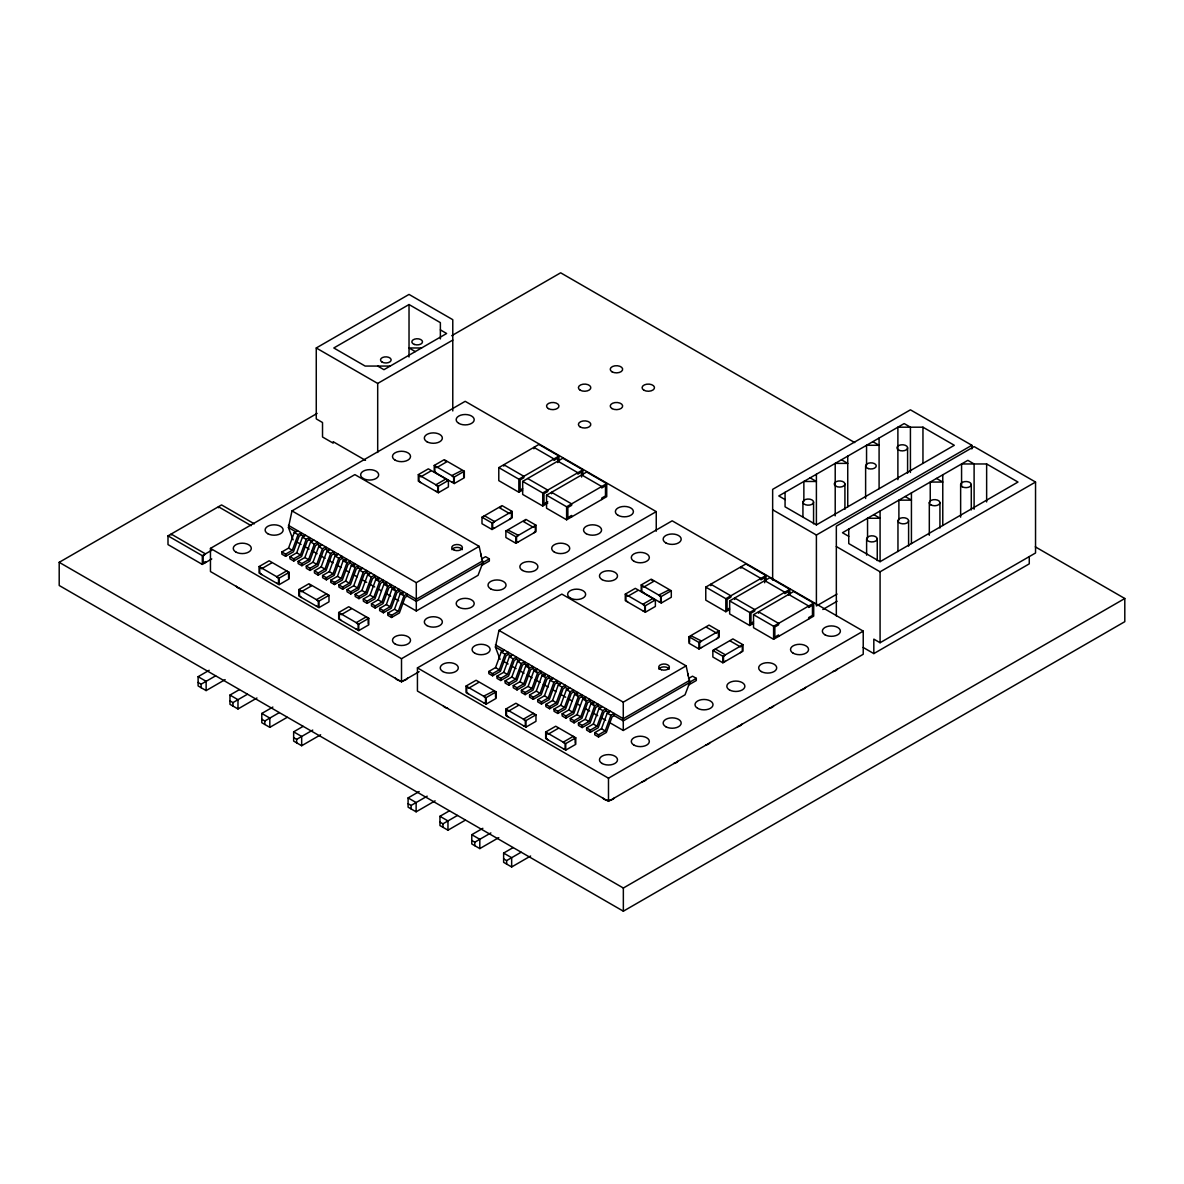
<?xml version="1.0" encoding="UTF-8"?>
<svg xmlns="http://www.w3.org/2000/svg" width="1184" height="1184" viewBox="0 0 1184 1184"><rect width="100%" height="100%" fill="white"/><g stroke="black" fill="none" stroke-linecap="round" stroke-linejoin="round"><path stroke-width="1.5" d="M293.114 539.845L288.422 527.546L292.004 510.896L354.874 474.606L479.165 546.357L482.746 563.007L478.055 575.32L416.294 610.974L401.909 602.656M500.092 659.355L495.4 647.041L498.982 630.391L561.852 594.102L686.143 665.867L689.724 682.502L685.033 694.816L623.272 730.469L608.887 722.151M304.199 536.648L301.284 534.961L299.167 536.189L293.44 551.788L285.61 556.317L281.851 554.142L281.851 551.981L288.556 548.103L294.268 532.489L297.524 530.624M281.851 551.981L285.61 554.142L292.315 550.264L298.042 534.665L301.284 532.8L301.284 534.961M312.354 541.354L309.424 539.667L307.307 540.896L301.594 556.495L293.75 561.024L289.991 558.848L289.991 556.672L296.71 552.81L302.423 537.196L305.664 535.331M289.991 556.672L293.75 558.848L300.47 554.97L306.182 539.371L309.424 537.492L309.424 539.667M320.509 546.061L317.578 544.374L315.462 545.602L309.734 561.201L301.905 565.73L298.146 563.554L298.146 561.379L304.85 557.516L310.578 541.902L313.819 540.037M298.146 561.379L301.905 563.554L308.61 559.677L314.337 544.078L317.578 542.198L317.578 544.374M328.649 550.767L325.718 549.08L323.602 550.308L317.889 565.908L310.06 570.436L306.301 568.261L306.301 566.085L313.005 562.208L318.718 546.608L321.959 544.729M306.301 566.085L310.06 568.261L316.764 564.383L322.477 548.784L325.718 546.904L325.718 549.08M336.804 555.474L333.873 553.786L331.757 555L326.044 570.614L318.2 575.128L314.441 572.967L314.441 570.792L321.16 566.914L326.873 551.315L330.114 549.435M314.441 570.792L318.2 572.967L324.919 569.09L330.632 553.49L333.873 551.611L333.873 553.786M361.238 569.593L358.323 567.891L356.206 569.119L350.479 584.718L342.65 589.247L338.89 587.072L338.89 584.911L345.595 581.033L351.322 565.434L354.564 563.554L354.564 565.73L350.168 563.199L348.052 564.413L342.339 580.027L334.495 584.541L330.736 582.38L330.736 580.204L337.455 576.327L343.168 560.728L346.409 558.848L346.409 561.024L342.028 558.493L339.897 559.706L334.184 575.32L326.355 579.834L322.596 577.674L322.596 575.498L329.3 571.62L335.013 556.021L338.269 554.142M322.596 575.498L326.355 577.674L333.059 573.796L338.772 558.182L342.028 556.317L342.028 558.493M330.736 580.204L334.495 582.38L341.214 578.502L346.927 562.888L350.168 561.024L350.168 563.199M338.89 584.911L342.65 587.072L349.354 583.209L355.082 567.595L358.323 565.73L358.323 567.891M369.393 574.284L366.463 572.597L364.346 573.826L358.634 589.425L350.804 593.954L347.03 591.778L347.03 589.617L353.75 585.74L359.462 570.126L362.704 568.261M347.03 589.617L350.804 591.778L357.509 587.915L363.222 572.301L366.463 570.436L366.463 572.597M378.998 579.834L374.618 577.304L372.501 578.532L366.788 594.131L358.944 598.66L355.185 596.484L355.185 594.309L361.89 590.446L367.617 574.832L370.858 572.967M355.185 594.309L358.944 596.484L365.664 592.607L371.376 577.008L374.618 575.128L374.618 577.304M387.153 584.541L382.772 582.01L380.641 583.238L374.928 598.838L367.099 603.366L363.34 601.191L363.34 599.015L370.044 595.152L375.757 579.538L378.998 577.674M363.34 599.015L367.099 601.191L373.804 597.313L379.516 581.714L382.772 579.834L382.772 582.01M395.308 589.247L390.912 586.716L388.796 587.945L383.083 603.544L375.239 608.073L371.48 605.897L371.48 603.722L378.199 599.844L383.912 584.245L387.153 582.38M371.48 603.722L375.239 605.897L381.958 602.02L387.671 586.42L390.912 584.541L390.912 586.716M403.448 593.954L399.067 591.423L396.951 592.636L391.223 608.25L383.394 612.779L379.635 610.604L379.635 608.428L386.339 604.55L392.052 588.951L395.308 587.072M379.635 608.428L383.394 610.604L390.098 606.726L395.826 591.127L399.067 589.247L399.067 591.423M482.746 563.007L416.294 601.368L407.207 596.129L405.091 597.343L399.378 612.957L391.549 617.471L387.775 615.31L387.775 613.134L394.494 609.257L400.207 593.658L403.448 591.778M387.775 613.134L391.549 615.31L398.253 611.432L403.966 595.833L407.207 593.954L407.207 596.129M511.177 656.158L508.262 654.456L506.13 655.684L500.418 671.284L492.588 675.812L488.829 673.637L488.829 671.476L495.534 667.598L501.246 651.999L504.502 650.12M488.829 671.476L492.588 673.637L499.293 669.774L505.006 654.16L508.262 652.295L508.262 654.456M519.332 660.85L516.402 659.162L514.285 660.391L508.572 675.99L500.728 680.519L496.969 678.343L496.969 676.182L503.688 672.305L509.401 656.691L512.642 654.826M496.969 676.182L500.728 678.343L507.448 674.466L513.16 658.866L516.402 657.002L516.402 659.162M528.937 666.4L524.556 663.869L522.44 665.097L516.712 680.696L508.883 685.225L505.124 683.05L505.124 680.874L511.828 677.011L517.556 661.397L520.797 659.532M505.124 680.874L508.883 683.05L515.588 679.172L521.315 663.573L524.556 661.693L524.556 663.869M537.092 671.106L532.696 668.575L530.58 669.804L524.867 685.403L517.038 689.932L513.264 687.756L513.264 685.58L519.983 681.718L525.696 666.104L528.937 664.239M513.264 685.58L517.038 687.756L523.742 683.878L529.455 668.279L532.696 666.4L532.696 668.575M551.922 679.675L549.006 677.988L546.875 679.202L541.162 694.816L533.333 699.33L529.574 697.169L529.574 694.993L536.278 691.116L541.991 675.516L545.232 673.637L545.232 675.812L540.851 673.282L538.735 674.51L533.022 690.109L525.178 694.638L521.419 692.462L521.419 690.287L528.123 686.409L533.851 670.81L537.092 668.93M521.419 690.287L525.178 692.462L531.897 688.585L537.61 672.986L540.851 671.106L540.851 673.282M529.574 694.993L533.333 697.169L540.037 693.291L545.75 677.692L549.006 675.812L549.006 677.988M560.076 684.382L557.146 682.694L555.03 683.908L549.317 699.522L541.473 704.036L537.714 701.875L537.714 699.7L544.433 695.822L550.146 680.223L553.387 678.343M537.714 699.7L541.473 701.875L548.192 697.998L553.905 682.384L557.146 680.519L557.146 682.694M568.216 689.088L565.301 687.401L563.184 688.614L557.457 704.228L549.628 708.742L545.868 706.582L545.868 704.406L552.573 700.528L558.286 684.929L561.542 683.05M545.868 704.406L549.628 706.582L556.332 702.704L562.06 687.09L565.301 685.225L565.301 687.401M577.836 694.638L573.441 692.092L571.324 693.321L565.612 708.92L557.782 713.449L554.008 711.273L554.008 709.112L560.728 705.235L566.44 689.636L569.682 687.756M554.008 709.112L557.782 711.273L564.487 707.41L570.2 691.796L573.441 689.932L573.441 692.092M585.976 699.33L581.596 696.799L579.479 698.027L573.766 713.626L565.922 718.155L562.163 715.98L562.163 713.819L568.868 709.941L574.595 694.327L577.836 692.462M562.163 713.819L565.922 715.98L572.642 712.117L578.354 696.503L581.596 694.638L581.596 696.799M594.131 704.036L589.75 701.505L587.619 702.734L581.906 718.333L574.077 722.862L570.318 720.686L570.318 718.51L577.022 714.648L582.735 699.034L585.976 697.169M570.318 718.51L574.077 720.686L580.782 716.808L586.494 701.209L589.75 699.33L589.75 701.505M600.821 707.899L597.89 706.212L595.774 707.44L590.061 723.039L582.217 727.568L578.458 725.392L578.458 723.217L585.177 719.354L590.89 703.74L594.131 701.875M578.458 723.217L582.217 725.392L588.936 721.515L594.649 705.916L597.89 704.036L597.89 706.212M608.961 712.605L606.045 710.918L603.929 712.146L598.201 727.746L590.372 732.274L586.613 730.099L586.613 727.923L593.317 724.046L599.03 708.446L602.286 706.582M586.613 727.923L590.372 730.099L597.076 726.221L602.804 710.622L606.045 708.742L606.045 710.918M689.724 682.502L623.272 720.864L614.185 715.624L612.069 716.838L606.356 732.452L598.512 736.981L594.753 734.805L594.753 732.63L601.472 728.752L607.185 713.153L610.426 711.273M594.753 732.63L598.512 734.805L605.231 730.928L610.944 715.328L614.185 713.449L614.185 715.624M365.501 460.354L333.178 441.706L333.178 443.156L322.522 437L322.522 422.525L316.261 418.899L316.261 347.978L409.028 294.416L452.776 319.68L452.776 410.952M440.374 338.92L440.374 322.64L409.028 304.54L333.814 347.978L365.146 366.063L390.232 366.063M1035.304 546.845L1124.8 598.512L1124.8 621.674L623.346 911.192L59.2 585.488L59.2 562.326L317.134 413.408M451.711 335.708L560.654 272.808L854.715 442.579M316.261 347.978L377.696 383.438L452.776 340.089M211.773 558.952L202.316 564.413L167.995 544.596L167.995 535.864L221.571 504.932L254.338 523.846M419.136 671.683L401.509 681.851L210.456 571.546L210.456 548.384L465.194 401.317L656.247 511.621L656.247 531.216M167.995 535.864L202.316 555.681L211.773 550.22M259.089 566.559L269.123 560.772L289.177 572.346L289.177 578.858L279.158 584.659L259.089 573.071L259.089 566.559L279.158 578.132L289.177 572.346M418.307 474.636L428.342 468.849L448.396 480.423L448.396 486.935L438.361 492.736L418.307 481.148L418.307 474.636L438.361 486.224L448.396 480.423M434.232 465.445L444.252 459.658L464.32 471.232L464.32 477.744L454.286 483.546L434.232 471.957L434.232 465.445L454.286 477.019L464.32 471.232M522.618 490.058L518.844 492.218L498.79 480.645L498.79 467.621L538.912 444.459L558.966 456.032L558.966 460.916M298.901 589.543L308.92 583.742L328.989 595.33L328.989 601.842L318.955 607.629L298.901 596.055L298.901 589.543L318.955 601.117L328.989 595.33M498.79 467.621L518.844 479.194L558.966 456.032M547.748 503.111L542.731 506.012L522.677 494.438L522.677 481.4L562.785 458.238L582.854 469.826L582.854 474.71M522.618 488.607L520.102 490.058L520.102 479.92L523.861 477.744L523.861 476.308L503.807 464.72L503.807 466.17M225.108 679.631L206.134 690.583L198.113 685.95L198.113 676.686L209.183 670.292M481.992 517.201L502.046 505.612L512.08 511.399L512.08 517.926L492.026 529.5L481.992 523.713L481.992 517.201L492.026 522.988L512.08 511.399M482.613 517.556L484.493 515.75L494.527 521.537L492.648 523.343L492.648 528.419L494.527 528.049M501.424 506.708L499.544 507.788L509.579 513.575L511.458 512.494L511.458 517.556L509.579 519.362M198.113 682.472L201.117 684.204L215.621 675.842M522.677 481.4L542.731 492.988L582.854 469.826M338.698 612.513L348.732 606.726L368.786 618.314L368.786 624.826L358.752 630.613L338.698 619.04L338.698 612.513L358.752 624.101L368.786 618.314M546.549 495.193L586.672 472.031L606.726 483.605L606.726 496.644L566.618 519.806L546.549 508.217L546.549 495.193L566.618 506.767L606.726 483.605M547.748 501.676L543.989 503.836L543.989 493.713L547.748 491.538L547.748 490.087L527.694 478.514M292.004 510.896L416.294 582.661L479.165 546.357M505.879 530.98L525.933 519.406L535.967 525.193L535.967 531.705L515.898 543.293L505.879 537.492L505.879 530.98L515.898 536.781L535.967 525.193M525.311 520.486L523.432 521.582L533.451 527.368L535.331 526.273L535.331 531.35L533.451 533.155M256.943 698.012L237.984 708.964L229.962 704.332L229.962 695.067L239.449 689.591M481.533 558.996L485.558 556.672L489.332 558.848L489.332 561.024L481.488 565.538M229.962 700.854L232.967 702.6L247.471 694.224M482.746 560.846L416.294 599.208L288.422 525.37M482.613 562.726L489.332 558.848M287.209 717.312L269.819 727.346L261.797 722.714L261.797 713.449L272.868 707.07M261.797 719.236L264.816 720.982L279.306 712.605M210.456 548.384L401.509 658.704L656.247 511.621M320.642 734.776L301.668 745.728L293.647 741.095L293.647 731.83L303.134 726.354M417.434 667.894L672.172 520.812L863.225 631.116L863.225 654.278L608.487 801.361L417.434 691.056L417.434 667.894L608.487 778.199L863.225 631.116M293.647 737.632L296.651 739.364L312.739 730.084M466.067 686.054L476.101 680.267L496.155 691.841L496.155 698.353L486.136 704.154L466.067 692.566L466.067 686.054L486.136 697.642L496.155 691.841M625.285 594.131L635.32 588.344L655.374 599.918L655.374 606.445L645.339 612.232L625.285 600.643L625.285 594.131L645.339 605.72L655.374 599.918M641.21 584.94L651.23 579.154L671.298 590.727L671.298 597.254L661.264 603.041L641.21 591.452L641.21 584.94L661.264 596.529L671.298 590.727M729.581 609.553L725.822 611.728L705.768 600.14L705.768 587.116L745.89 563.954L765.944 575.528L765.944 580.412M785.066 492.337L785.066 506.811L816.398 524.897L954.304 445.288L922.958 427.187L897.886 427.187L897.886 479.668M505.879 709.038L515.898 703.252L535.967 714.825L535.967 721.337L525.933 727.124L505.879 715.55L505.879 709.038L525.933 720.612L535.967 714.825M772.649 509.771L816.398 535.035L971.857 445.288L971.857 448.928M705.768 587.116L725.822 598.69L765.944 575.528M753.468 623.346L749.709 625.507L729.655 613.934L729.655 600.895L769.763 577.748L789.832 589.321L789.832 594.205M729.581 608.102L727.08 609.553L727.08 599.415L730.839 597.239L730.839 595.804L710.785 584.215L710.785 585.666M435.09 800.858L416.132 811.81L408.095 807.177L408.095 797.912L419.166 791.534M688.97 636.696L709.024 625.108L719.058 630.909L719.058 637.421L699.004 648.995L688.97 643.208L688.97 636.696L699.004 642.483L719.058 630.909M408.095 803.714L411.114 805.446L427.187 796.166M729.655 600.895L749.709 612.483L789.832 589.321M545.676 732.023L555.71 726.221L575.764 737.81L575.764 744.322L565.73 750.108L545.676 738.535L545.676 732.023L565.73 743.596L575.764 737.81M753.527 614.688L793.65 591.526L813.704 603.115L813.704 616.139L773.596 639.301L753.527 627.712L753.527 614.688L773.596 626.277L813.704 603.115M753.468 621.896L750.967 623.346L750.967 613.208L754.726 611.033L754.726 609.582L734.672 598.009L734.672 599.459M498.982 630.391L623.272 702.156L686.143 665.867M712.857 650.475L732.911 638.901L742.945 644.688L742.945 651.2L722.876 662.788L712.857 657.002L712.857 650.475L722.876 656.276L742.945 644.688M713.478 650.845L715.358 649.039L725.392 654.826L723.513 656.632L723.513 661.693L725.392 661.338M848.75 529.1L848.75 543.574L880.082 561.675L1017.988 482.051L986.642 463.965L961.571 463.965L961.571 485.677M465.356 820.157L447.966 830.191L439.945 825.559L439.945 816.294L449.432 810.818M688.511 678.506L692.536 676.182L696.31 678.343L696.31 680.519L688.466 685.048M837.029 594.057L816.398 605.971L816.398 535.035M689.724 680.341L623.272 718.703L495.4 644.866M439.945 822.096L442.949 823.827L457.453 815.45M836.333 546.549L880.082 571.798L1035.541 482.051L1035.541 552.987L880.082 642.734L873.822 639.123L873.822 653.598L863.166 647.441M689.591 682.221L696.31 678.343M822.821 609.494L837.103 601.25M498.775 837.636L479.816 848.588L471.78 843.955L471.78 834.69L482.85 828.297M471.78 840.477L474.799 842.209L490.872 832.929M530.624 856.017L511.651 866.969L503.629 862.337L503.629 853.072L513.116 847.596M503.629 858.859L506.634 860.59L521.138 852.228M873.822 653.598L1029.266 563.85L1029.266 556.613M59.2 562.326L623.346 888.03L1124.8 598.512M421.563 347.978L409.028 347.978L415.303 351.589M971.857 445.288L910.422 409.827L772.649 489.362L772.649 580.042M1035.541 482.051L974.106 446.59L836.333 526.14L836.333 615.902M872.815 441.662L879.09 445.288L866.555 445.288L866.555 465.194M936.5 478.44L942.775 482.051L930.239 482.051L930.239 501.957M841.469 459.762L847.744 463.388L835.208 463.388L835.208 515.854M905.168 496.525L911.428 500.151L898.893 500.151L898.893 520.057M810.137 477.862L816.398 481.474L803.862 481.474L803.862 501.38M873.822 514.626L880.082 518.252L867.546 518.252L867.546 538.143M785.066 499.574L778.791 495.948L904.162 423.576L910.422 427.187L910.422 472.431M848.75 536.337L842.475 532.726L967.846 460.339L974.106 463.965L974.106 509.194M440.374 329.877L446.634 333.503L383.956 369.689L377.696 366.063M557.782 461.138L577.836 472.712L577.836 474.162L581.596 472.002L581.596 477.063M581.655 474.932L601.709 486.506L601.709 487.956L605.483 485.78L605.483 495.918L601.709 498.094L601.709 499.53M764.746 580.634L784.814 592.222L784.814 593.658L788.574 591.497L788.574 594.871M788.633 594.427L808.687 606.001L808.687 607.451L812.461 605.276L812.461 615.414L808.687 617.589L808.687 619.04M444.888 460.739L446.768 461.819L436.733 467.621L434.854 466.526L434.854 471.602L436.733 473.408M651.866 580.234L653.746 581.329L643.711 587.116L641.832 586.021L641.832 591.097L643.711 592.903M447.774 480.793L445.894 478.987L435.86 484.774L437.74 486.58L437.74 491.641L435.86 491.286M654.752 600.288L652.858 598.482L642.838 604.269L644.718 606.075L644.718 611.136L642.838 610.781M288.422 527.546L296 531.912M495.4 647.041L502.978 651.422M294.268 532.489L298.042 534.665M302.423 537.196L306.182 539.371M310.578 541.902L314.337 544.078M318.718 546.608L322.477 548.784M326.873 551.315L330.632 553.49M335.013 556.021L338.772 558.182M343.168 560.728L346.927 562.888M351.322 565.434L355.082 567.595M359.462 570.126L363.222 572.301M367.617 574.832L371.376 577.008M375.757 579.538L379.516 581.714M383.912 584.245L387.671 586.42M392.052 588.951L395.826 591.127M400.207 593.658L403.966 595.833M501.246 651.999L505.006 654.16M509.401 656.691L513.16 658.866M517.556 661.397L521.315 663.573M525.696 666.104L529.455 668.279M533.851 670.81L537.61 672.986M541.991 675.516L545.75 677.692M550.146 680.223L553.905 682.384M558.286 684.929L562.06 687.09M566.44 689.636L570.2 691.796M574.595 694.327L578.354 696.503M582.735 699.034L586.494 701.209M590.89 703.74L594.649 705.916M599.03 708.446L602.804 710.622M607.185 713.153L610.944 715.328M296.311 541.695L301.106 544.462M304.318 546.312L309.113 549.08M312.31 550.93L317.105 553.712M320.316 555.548L325.112 558.33M328.308 560.165L333.104 562.948M336.315 564.783L341.11 567.565M345.906 570.333L349.102 572.183M353.912 574.95L357.109 576.8M361.904 579.568L366.7 582.336M369.911 584.186L374.706 586.953M377.903 588.803L381.1 590.653M385.91 593.421L390.705 596.188M393.902 598.038L398.697 600.806M503.289 661.19L508.084 663.972M511.296 665.808L516.091 668.59M519.288 670.425L524.083 673.208M527.294 675.043L532.09 677.825M535.286 679.675L540.082 682.443M543.293 684.293L548.088 687.06M552.884 689.828L556.08 691.678M560.89 694.446L565.686 697.213M568.882 699.063L572.079 700.913M576.889 703.681L580.086 705.531M584.881 708.298L589.676 711.066M592.888 712.916L597.683 715.698M600.88 717.534L605.675 720.316M251.2 525.666L218.433 506.737L218.433 507.714M288.556 548.103L292.315 550.264M296.71 552.81L300.47 554.97M304.85 557.516L308.61 559.677M313.005 562.208L316.764 564.383M321.16 566.914L324.919 569.09M329.3 571.62L333.059 573.796M337.455 576.327L341.214 578.502M345.595 581.033L349.354 583.209M353.75 585.74L357.509 587.915M361.89 590.446L365.664 592.607M370.044 595.152L373.804 597.313M378.199 599.844L381.958 602.02M386.339 604.55L390.098 606.726M394.494 609.257L398.253 611.432M495.534 667.598L499.293 669.774M503.688 672.305L507.448 674.466M511.828 677.011L515.588 679.172M519.983 681.718L523.742 683.878M528.123 686.409L531.897 688.585M536.278 691.116L540.037 693.291M544.433 695.822L548.192 697.998M552.573 700.528L556.332 702.704M560.728 705.235L564.487 707.41M568.868 709.941L572.642 712.117M577.022 714.648L580.782 716.808M585.177 719.354L588.936 721.515M593.317 724.046L597.076 726.221M601.472 728.752L605.231 730.928M309.557 584.837L311.436 585.917L301.402 591.704L299.522 590.624L299.522 595.685L301.402 597.506M328.353 595.685L326.473 593.88L316.454 599.666L318.333 601.487L318.333 606.548L316.454 606.178M535.331 715.18L533.451 713.375L523.432 719.162L525.311 720.982L525.311 726.044L523.432 725.688M198.113 676.686L206.134 681.318L206.134 690.583M229.962 695.067L237.984 699.7L237.984 708.964M261.797 713.449L269.819 718.081L269.819 727.346M293.647 731.83L301.668 736.463L301.668 745.728M408.095 797.912L416.132 802.545L416.132 811.81M439.945 816.294L447.966 820.926L447.966 830.191M471.78 834.69L479.816 839.323L479.816 848.588M503.629 853.072L511.651 857.704L511.651 866.969M986.642 463.965L986.642 501.957M971.28 484.582L971.28 509.919M960.638 484.582L960.638 517.156M942.775 474.814L942.775 525.489M939.933 502.682L939.933 528.02M929.307 502.682L929.307 535.257M922.958 427.187L922.958 463.388M911.428 492.914L911.428 543.574M908.602 520.782A5.313 3.064 0 0 1 900.624 523.432A5.313 3.064 0 0 1 900.624 518.118A5.313 3.064 0 0 1 908.602 520.782L908.602 546.105M907.595 447.818L907.595 473.156M897.96 520.782L897.96 551.537M880.082 511L880.082 561.675M880.082 571.798L880.082 642.734M879.09 438.05L879.09 488.711M877.255 538.868A5.313 3.064 0 0 1 869.278 541.532A5.313 3.064 0 0 1 869.278 536.219A5.313 3.064 0 0 1 877.255 538.868L877.255 560.58M866.614 538.868L866.614 555.163M865.622 465.919L865.622 498.479M847.744 456.151L847.744 506.811M844.917 484.004L844.917 509.342M816.398 474.236L816.398 524.912M813.571 502.105A5.313 3.064 0 0 1 805.594 504.769A5.313 3.064 0 0 1 805.594 499.441A5.313 3.064 0 0 1 813.571 502.105L813.571 523.816M802.93 502.105L802.93 516.579M778.598 636.4L778.598 634.95L774.839 637.125L774.839 626.987L778.598 624.826L778.598 623.376L758.544 611.788L758.544 613.238M773.596 626.277L773.596 639.301M764.686 582.765L764.686 577.703L760.927 579.879L760.927 578.428L740.873 566.855L740.873 568.29M749.709 612.483L749.709 625.507M740.429 652.65L742.309 650.845L742.309 645.783L740.429 646.864L730.41 641.077M725.822 598.69L725.822 611.728M722.876 656.276L722.876 662.788M716.557 638.872L718.436 637.051L718.436 631.99L716.557 633.07L706.522 627.283M701.505 647.544L699.626 647.914L699.626 642.838L701.505 641.032L691.471 635.971M699.004 642.483L699.004 648.995M689.591 637.051L689.591 642.128M688.156 673.637L688.156 675.812M668.782 590.002L658.763 595.078L660.642 596.884L660.642 601.946L658.763 601.59M661.264 596.529L661.264 603.041M645.339 605.72L645.339 612.232M637.821 590.52L627.786 596.307L625.907 595.226L625.907 600.288L627.786 602.094M623.272 702.156L623.272 730.469M623.346 888.03L623.346 911.192M608.487 778.199L608.487 801.361M598.512 734.805L598.512 736.981M590.372 730.099L590.372 732.274M582.217 725.392L582.217 727.568M575.143 743.241L575.143 738.165L573.263 736.359L563.229 742.146L565.108 743.952L565.108 749.028L563.229 748.658M574.077 720.686L574.077 722.862M571.635 516.905L571.635 515.454L567.861 517.63L567.861 507.492L571.635 505.331L571.635 503.881L551.566 492.292L551.566 493.743M566.618 506.767L566.618 519.806M565.922 715.98L565.922 718.155M565.73 743.596L565.73 750.108M558.212 728.397L548.192 734.184L546.298 733.103L546.298 738.165L548.192 739.97M557.782 462.589L557.708 458.208L553.949 460.384L553.949 458.933L533.895 447.345L533.895 448.795M557.782 711.273L557.782 713.449M549.628 706.582L549.628 708.742M542.731 492.988L542.731 506.012M541.473 701.875L541.473 704.036M533.333 697.169L533.333 699.33M525.933 720.612L525.933 727.124M525.178 692.462L525.178 694.638M518.844 479.194L518.844 492.218M518.414 541.843L516.535 542.198L516.535 537.136L518.414 535.331L508.38 530.254M518.414 705.412L508.38 711.214L506.5 710.119L506.5 715.18L508.38 717.001M517.038 687.756L517.038 689.932M515.898 536.781L515.898 543.293M508.883 683.05L508.883 685.225M506.634 860.59L506.634 864.068M500.728 678.343L500.728 680.519M495.534 692.211L495.534 697.272M493.654 691.116L483.62 696.192L485.499 697.998L485.499 703.059L483.62 702.704M492.588 673.637L492.588 675.812M492.026 522.988L492.026 529.5M486.136 697.642L486.136 704.154M481.178 554.142L481.178 556.317M478.602 682.443L468.583 688.23L466.703 687.134L466.703 692.211L468.583 694.016M474.799 842.209L474.799 845.687M463.684 471.602L463.684 476.664M461.804 470.507L451.785 475.583L453.664 477.389L453.664 482.45L451.785 482.095M454.286 477.019L454.286 483.546M442.949 823.827L442.949 827.305M438.361 486.224L438.361 492.736M430.843 471.025L420.808 476.812L418.929 475.716L418.929 480.793L420.808 482.598M416.294 582.661L416.294 610.974M411.114 805.446L411.114 808.924M409.028 304.54L409.028 357.02M401.509 658.704L401.509 681.851M391.549 615.31L391.549 617.471M383.394 610.604L383.394 612.779M377.696 383.438L377.696 452.495M375.239 605.897L375.239 608.073M368.165 623.731L368.165 618.67L366.285 616.864L356.251 622.651L358.13 624.456L358.13 629.533L356.251 629.163M367.099 601.191L367.099 603.366M358.944 596.484L358.944 598.66M358.752 624.101L358.752 630.613M351.234 608.902L341.214 614.688L339.334 613.608L339.334 618.67L341.214 620.475M350.804 591.778L350.804 593.954M342.65 587.072L342.65 589.247M334.495 582.38L334.495 584.541M326.355 577.674L326.355 579.834M318.955 601.117L318.955 607.629M318.2 572.967L318.2 575.128M310.06 568.261L310.06 570.436M301.905 563.554L301.905 565.73M296.651 739.364L296.651 742.842M293.75 558.848L293.75 561.024M288.556 577.777L288.556 572.716L286.676 570.895L276.642 576.697L278.521 578.502L278.521 583.564L276.642 583.209M285.61 554.142L285.61 556.317M279.158 578.132L279.158 584.659M271.624 562.933L261.605 568.734L259.725 567.639L259.725 572.716L261.605 574.521M264.816 720.982L264.816 724.445M232.967 702.6L232.967 706.064M205.468 562.592L205.468 561.63L203.1 562.992L203.1 556.199L205.468 553.875L171.132 534.058L171.132 535.02M202.316 555.681L202.316 564.413M201.117 684.204L201.117 687.682M407.503 678.151A6.201 3.582 0 0 1 401.509 680.815A6.201 3.582 0 0 1 395.515 678.151M240.692 588.759A6.201 3.582 0 0 1 236.297 586.228M614.481 797.646A6.201 3.582 0 0 1 608.487 800.31A6.201 3.582 0 0 1 602.493 797.646M646.316 779.264A6.201 3.582 0 0 1 641.935 781.795M678.166 760.883A6.201 3.582 0 0 1 673.77 763.414M710 742.501A6.201 3.582 0 0 1 705.62 745.032M741.85 724.12A6.201 3.582 0 0 1 737.469 726.65M773.7 705.723A6.201 3.582 0 0 1 769.304 708.269M805.534 687.342A6.201 3.582 0 0 1 801.154 689.872M837.384 668.96A6.201 3.582 0 0 1 832.988 671.491M447.67 708.269A6.201 3.582 0 0 1 443.275 705.723M658.911 669.167A5.313 3.064 0 0 1 664.046 666.903A5.313 3.064 0 0 1 669.197 669.167M451.933 549.672A5.313 3.064 0 0 1 457.068 547.393A5.313 3.064 0 0 1 462.219 549.672M612.054 371.82A6.201 3.582 0 0 0 622.444 370.222A6.201 3.582 0 0 0 614.836 365.826A6.201 3.582 0 0 0 612.054 371.82M643.904 390.202A6.201 3.582 0 0 0 654.278 388.604A6.201 3.582 0 0 0 646.686 384.208A6.201 3.582 0 0 0 643.904 390.202M580.219 390.202A6.201 3.582 0 0 0 590.594 388.604A6.201 3.582 0 0 0 583.002 384.208A6.201 3.582 0 0 0 580.219 390.202M612.054 408.598A6.201 3.582 0 0 0 622.444 406.985A6.201 3.582 0 0 0 614.836 402.604A6.201 3.582 0 0 0 612.054 408.598M548.37 408.598A6.201 3.582 0 0 0 558.759 406.985A6.201 3.582 0 0 0 551.152 402.604A6.201 3.582 0 0 0 548.37 408.598M580.219 426.98A6.201 3.582 0 0 0 590.594 425.367A6.201 3.582 0 0 0 583.002 420.986A6.201 3.582 0 0 0 580.219 426.98M442.905 671.565A9.013 5.195 0 0 0 457.971 669.241A9.013 5.195 0 0 0 446.945 662.862A9.013 5.195 0 0 0 442.905 671.565M474.74 653.183A9.013 5.195 0 0 0 489.821 650.845A9.013 5.195 0 0 0 478.78 644.481A9.013 5.195 0 0 0 474.74 653.183M570.274 598.024A9.013 5.195 0 0 0 585.34 595.7A9.013 5.195 0 0 0 574.314 589.336A9.013 5.195 0 0 0 570.274 598.024M602.123 579.642A9.013 5.195 0 0 0 617.19 577.318A9.013 5.195 0 0 0 606.149 570.94A9.013 5.195 0 0 0 602.123 579.642M633.958 561.26A9.013 5.195 0 0 0 649.024 558.922A9.013 5.195 0 0 0 637.998 552.558A9.013 5.195 0 0 0 633.958 561.26M665.808 542.879A9.013 5.195 0 0 0 680.874 540.54A9.013 5.195 0 0 0 669.833 534.176A9.013 5.195 0 0 0 665.808 542.879M602.123 763.488A9.013 5.195 0 0 0 617.19 761.149A9.013 5.195 0 0 0 606.149 754.785A9.013 5.195 0 0 0 602.123 763.488M633.958 745.106A9.013 5.195 0 0 0 649.024 742.768A9.013 5.195 0 0 0 637.998 736.404A9.013 5.195 0 0 0 633.958 745.106M665.808 726.724A9.013 5.195 0 0 0 680.874 724.386A9.013 5.195 0 0 0 669.833 718.022A9.013 5.195 0 0 0 665.808 726.724M697.642 708.328A9.013 5.195 0 0 0 712.709 706.004A9.013 5.195 0 0 0 701.683 699.64A9.013 5.195 0 0 0 697.642 708.328M729.492 689.946A9.013 5.195 0 0 0 744.558 687.623A9.013 5.195 0 0 0 733.518 681.244A9.013 5.195 0 0 0 729.492 689.946M761.327 671.565A9.013 5.195 0 0 0 776.393 669.241A9.013 5.195 0 0 0 765.367 662.862A9.013 5.195 0 0 0 761.327 671.565M825.011 634.802A9.013 5.195 0 0 0 840.078 632.463A9.013 5.195 0 0 0 829.052 626.099A9.013 5.195 0 0 0 825.011 634.802M793.176 653.183A9.013 5.195 0 0 0 808.243 650.845A9.013 5.195 0 0 0 797.217 644.481A9.013 5.195 0 0 0 793.176 653.183M661.397 669.73A5.313 3.064 0 0 0 669.374 667.066A5.313 3.064 0 0 0 661.397 664.416A5.313 3.064 0 0 0 661.397 669.73M235.927 552.07A9.013 5.195 0 0 0 250.993 549.731A9.013 5.195 0 0 0 239.967 543.367A9.013 5.195 0 0 0 235.927 552.07M267.776 533.688A9.013 5.195 0 0 0 282.843 531.35A9.013 5.195 0 0 0 271.802 524.986A9.013 5.195 0 0 0 267.776 533.688M363.296 478.528A9.013 5.195 0 0 0 378.362 476.205A9.013 5.195 0 0 0 367.336 469.826A9.013 5.195 0 0 0 363.296 478.528M395.145 460.147A9.013 5.195 0 0 0 410.212 457.823A9.013 5.195 0 0 0 399.171 451.444A9.013 5.195 0 0 0 395.145 460.147M426.98 441.765A9.013 5.195 0 0 0 442.046 439.427A9.013 5.195 0 0 0 431.02 433.063A9.013 5.195 0 0 0 426.98 441.765M458.83 423.384A9.013 5.195 0 0 0 473.896 421.045A9.013 5.195 0 0 0 462.855 414.681A9.013 5.195 0 0 0 458.83 423.384M395.145 643.992A9.013 5.195 0 0 0 410.212 641.654A9.013 5.195 0 0 0 399.171 635.29A9.013 5.195 0 0 0 395.145 643.992M426.98 625.611A9.013 5.195 0 0 0 442.046 623.272A9.013 5.195 0 0 0 431.02 616.908A9.013 5.195 0 0 0 426.98 625.611M458.83 607.214A9.013 5.195 0 0 0 473.896 604.891A9.013 5.195 0 0 0 462.855 598.527A9.013 5.195 0 0 0 458.83 607.214M490.664 588.833A9.013 5.195 0 0 0 505.731 586.509A9.013 5.195 0 0 0 494.705 580.13A9.013 5.195 0 0 0 490.664 588.833M522.514 570.451A9.013 5.195 0 0 0 537.58 568.128A9.013 5.195 0 0 0 526.554 561.749A9.013 5.195 0 0 0 522.514 570.451M554.349 552.07A9.013 5.195 0 0 0 569.415 549.731A9.013 5.195 0 0 0 558.389 543.367A9.013 5.195 0 0 0 554.349 552.07M618.033 515.306A9.013 5.195 0 0 0 633.1 512.968A9.013 5.195 0 0 0 622.074 506.604A9.013 5.195 0 0 0 618.033 515.306M586.198 533.688A9.013 5.195 0 0 0 601.265 531.35A9.013 5.195 0 0 0 590.239 524.986A9.013 5.195 0 0 0 586.198 533.688M454.419 550.234A5.313 3.064 0 0 0 462.396 547.57A5.313 3.064 0 0 0 454.419 544.921A5.313 3.064 0 0 0 454.419 550.234M962.207 486.757A5.313 3.064 0 0 0 971.102 485.381A5.313 3.064 0 0 0 964.59 481.622A5.313 3.064 0 0 0 962.207 486.757M930.861 504.858A5.313 3.064 0 0 0 939.756 503.481A5.313 3.064 0 0 0 933.244 499.722A5.313 3.064 0 0 0 930.861 504.858M382.077 362.082A5.313 3.064 0 0 0 390.972 360.706A5.313 3.064 0 0 0 384.46 356.946A5.313 3.064 0 0 0 382.077 362.082M414.518 344.485A5.313 3.064 0 0 0 422.496 341.821A5.313 3.064 0 0 0 414.518 339.157A5.313 3.064 0 0 0 414.518 344.485M898.523 449.994A5.313 3.064 0 0 0 907.418 448.618A5.313 3.064 0 0 0 900.906 444.858A5.313 3.064 0 0 0 898.523 449.994M868.272 468.568A5.313 3.064 0 0 0 876.249 465.919A5.313 3.064 0 0 0 868.272 463.255A5.313 3.064 0 0 0 868.272 468.568M835.83 486.18A5.313 3.064 0 0 0 844.74 484.804A5.313 3.064 0 0 0 838.213 481.044A5.313 3.064 0 0 0 835.83 486.18"/></g></svg>
